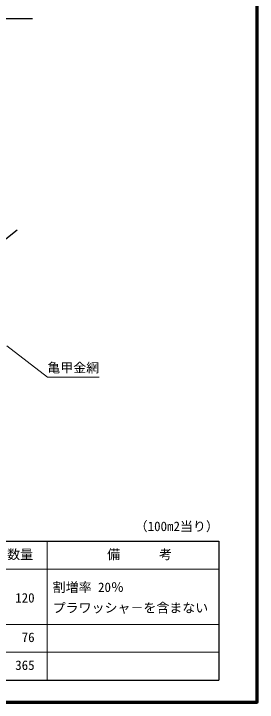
# Model space of a CAD drawing. Units: millimetres, scale not verified. Extents: x 200 to 8200, y 200 to 5825.
# Drawn here: x 6885 to 8200, y 200 to 3922 of the extents above; entities that cross this region are included whole.
import ezdxf
from ezdxf.enums import TextEntityAlignment as Align

# ---------------------------------------------------------------- set-up
doc = ezdxf.new("R2010")
doc.units = ezdxf.units.MM
doc.header["$LTSCALE"] = 20
for name, color, linetype, lineweight in [('C-MTR-FRAM', 5, 'Continuous', 25), ('C-MTR-LINE', 5, 'Continuous', 13), ('C-STR', 1, 'Continuous', 25), ('C-STR-HTXT', 1, 'Continuous', 13), ('C-TTL', 2, 'Continuous', 70)]:
    doc.layers.add(name, color=color, linetype=linetype, lineweight=lineweight)
doc.layers.add('C-MTR-TXT', color=5, linetype='Continuous')
doc.styles.add('ＭＳ ゴシック', font='')
doc.styles.get('ＭＳ ゴシック').set_extended_font_data('MS Gothic')

msp = doc.modelspace()

# ---------------------------------------------------------------- linework, layer by layer
at = {"layer": 'C-MTR-FRAM'}
for p, q in [((4588.76, 1069.95), (7993.07, 1069.95)), ((7993.07, 1069.95), (7993.07, 319.95)), ((4588.76, 319.95), (7993.07, 319.95))]:
    msp.add_line(p, q, dxfattribs=at)
at = {"layer": 'C-MTR-LINE'}
for p, q in [((7064.25, 1069.95), (7064.25, 319.95)), ((4588.76, 919.95), (7993.07, 919.95)), ((4588.76, 619.95), (7993.07, 619.95)), ((4588.76, 469.95), (7993.07, 469.95))]:
    msp.add_line(p, q, dxfattribs=at)
at = {"layer": 'C-STR', "color": 7}
msp.add_line((5808.54, 3895.93), (6985.54, 3895.93), dxfattribs=at)
at = {"layer": 'C-STR'}
msp.add_line((6309.86, 2293.26), (6903.13, 2753.14), dxfattribs=at)
at = {"layer": 'C-STR-HTXT'}
for p, q in [((6847.21, 2127.64), (7066.08, 1957.5)), ((7066.08, 1957.5), (7346.08, 1957.5))]:
    msp.add_line(p, q, dxfattribs=at)
at = {"layer": 'C-TTL'}
msp.add_lwpolyline([(200, 200), (8200, 200), (8200, 5740), (200, 5740)], close=True, dxfattribs=at)

# ---------------------------------------------------------------- texts
at = {"layer": 'C-MTR-TXT', "style": 'ＭＳ ゴシック'}
msp.add_text('（100m2当り）', height=51.32, dxfattribs=at).set_placement((7538.07, 1109.95), align=Align.BOTTOM_LEFT)
for s, p in [('数量', (6849.21, 999.28)), ('割増率 20％', (7095.1, 821.57)), ('プラワッシャ－を含まない', (7095.1, 710.56))]:
    msp.add_text(s, height=51.32, dxfattribs=at).set_placement(p, align=Align.MIDDLE_LEFT)
msp.add_text('\u3000備\u3000\u3000\u3000考\u3000', height=51.32, dxfattribs=at).set_placement((7564.31, 999.28), align=Align.MIDDLE_CENTER)
msp.add_text('120', height=51.32, dxfattribs=at).set_placement((6997.31, 764.49), align=Align.MIDDLE_RIGHT)
for s, p in [('76', (6997.31, 509.95)), ('365', (6997.31, 359.14))]:
    msp.add_text(s, height=51.32, dxfattribs=at).set_placement(p, align=Align.BOTTOM_RIGHT)
at = {"layer": 'C-STR-HTXT', "color": 7, "style": 'ＭＳ ゴシック'}
msp.add_text('亀甲金網', height=51.32, dxfattribs=at).set_placement((7066.08, 1967.5), align=Align.BOTTOM_LEFT)

doc.saveas('drawing.dxf')
